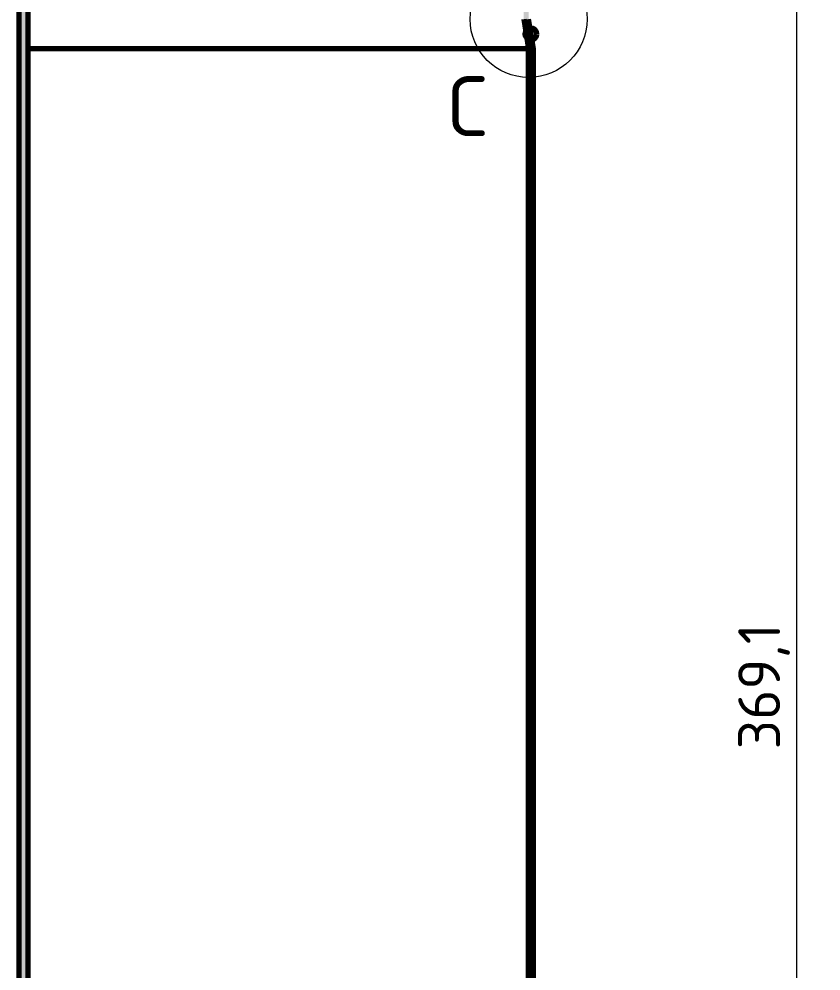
# Model space of a CAD drawing. Header units: millimetres. Extents: x 0 to 2382, y 0 to 420.
# Drawn here: x 768.6 to 835.5, y 183.2 to 262.7 of the extents above; entities that cross this region are included whole.
import ezdxf
from ezdxf.enums import TextEntityAlignment as Align

# ---------------------------------------------------------------- set-up
doc = ezdxf.new("R2010")
doc.units = ezdxf.units.MM
for name, color, linetype, lineweight in [('01-VISIBLE', 7, 'CONTINUOUS', 70), ('04-COTA', 3, 'CONTINUOUS', 18), ('05-RAYADO', 8, 'CONTINUOUS', 18), ('06-TEXTO', 7, 'CONTINUOUS', 25), ('08-FINA', 5, 'CONTINUOUS', 18)]:
    doc.layers.add(name, color=color, linetype=linetype, lineweight=lineweight)
doc.styles.add('ISO3098', font='isocpeur.ttf')
doc.dimstyles.new('FLAMA-IRAM', dxfattribs={"dimtxt": 3.5, "dimasz": 3.5, "dimexe": 2, "dimexo": 1.5, "dimgap": 1, "dimtad": 1, "dimdec": 1, "dimtxsty": 'ISO3098', "dimblk": 'IRAM_FLECHA', "dimblk1": 'IRAM_FLECHA', "dimblk2": 'IRAM_FLECHA', "dimcen": 2.5, "dimclrd": 256, "dimclre": 256, "dimclrt": 256, "dimazin": 3, "dimtfac": 1, "dimtmove": 0, "dimatfit": 3, "dimlwd": 18, "dimlwe": 18})

# ---------------------------------------------------------------- blocks, each defined once
blk = doc.blocks.new('IRAM_FLECHA')
blk.add_solid([(0, 0), (-1, 0.125), (-1, -0.125)])

msp = doc.modelspace()

# ---------------------------------------------------------------- hatches: boundary and pattern name
at = {"layer": '05-RAYADO'}
h = msp.add_hatch(color=7, dxfattribs=at)
h.dxf.hatch_style = 1
h.paths.add_polyline_path([(768.575, 293.869), (769.325, 293.869), (769.325, 126.131), (768.575, 126.131)])
h = msp.add_hatch(color=7, dxfattribs=at)
h.dxf.hatch_style = 1
h.paths.add_polyline_path([(811.5, 260.231), (811.5, 114.731), (811.1, 114.731), (811.1, 260.231), (810.7, 262.731), (810.7, 265.731), (811.1, 265.731), (811.1, 262.731)])
h = msp.add_hatch(color=7, dxfattribs=at)
h.dxf.hatch_style = 1
h.paths.add_polyline_path([(811.8, 261.481), (811.79, 261.38), (811.759, 261.284), (811.71, 261.195), (811.644, 261.119), (811.564, 261.057), (811.474, 261.012), (811.376, 260.987), (811.275, 260.982), (811.175, 260.997), (811.08, 261.032), (810.994, 261.086), (810.921, 261.155), (810.863, 261.238), (810.823, 261.331), (810.803, 261.43), (810.803, 261.532), (810.823, 261.631), (810.863, 261.724), (810.921, 261.807), (810.994, 261.876), (811.08, 261.93), (811.175, 261.965), (811.275, 261.98), (811.376, 261.975), (811.474, 261.95), (811.564, 261.905), (811.644, 261.843), (811.71, 261.767), (811.759, 261.678), (811.79, 261.582)])

# ---------------------------------------------------------------- linework, layer by layer
at = {"layer": '01-VISIBLE'}
for p, q in [((768.575, 126.131), (768.575, 293.869)), ((769.325, 126.131), (769.325, 293.869)), ((810.7, 262.731), (811.1, 260.231)), ((811.5, 260.231), (811.1, 262.731)), ((811.1, 114.731), (811.1, 260.231)), ((811.5, 114.731), (811.5, 260.231))]:
    msp.add_line(p, q, dxfattribs=at)
for points in [[(811.3, 261.981), (811.287, 261.981), (811.273, 261.981), (811.26, 261.981), (811.247, 261.981), (811.233, 261.981), (811.22, 261.981)], [(811.1, 260.231), (810.95, 260.231), (810.799, 260.231), (810.649, 260.231), (810.499, 260.231), (810.349, 260.231), (810.198, 260.231), (810.048, 260.231), (809.898, 260.231), (809.748, 260.231), (809.597, 260.231), (809.447, 260.231), (809.297, 260.231), (809.146, 260.231), (808.996, 260.231), (808.846, 260.231), (808.696, 260.231), (808.545, 260.231), (808.395, 260.231), (808.245, 260.231), (808.095, 260.231), (807.944, 260.231), (807.794, 260.231), (807.644, 260.231), (807.494, 260.231), (807.343, 260.231), (807.193, 260.231), (807.043, 260.231), (806.892, 260.231), (806.742, 260.231), (806.592, 260.231), (806.442, 260.231), (806.291, 260.231), (806.141, 260.231), (805.991, 260.231), (805.841, 260.231), (805.69, 260.231), (805.54, 260.231), (805.39, 260.231), (805.239, 260.231), (805.089, 260.231), (804.939, 260.231), (804.789, 260.231), (804.638, 260.231), (804.488, 260.231), (804.338, 260.231), (804.188, 260.231), (804.037, 260.231), (803.887, 260.231), (803.737, 260.231), (803.587, 260.231), (803.436, 260.231), (803.286, 260.231), (803.136, 260.231), (802.985, 260.231), (802.835, 260.231), (802.685, 260.231), (802.535, 260.231), (802.384, 260.231), (802.234, 260.231), (802.084, 260.231), (801.934, 260.231), (801.783, 260.231), (801.633, 260.231), (801.483, 260.231), (801.332, 260.231), (801.182, 260.231), (801.032, 260.231), (800.882, 260.231), (800.731, 260.231), (800.581, 260.231), (800.431, 260.231), (800.281, 260.231), (800.13, 260.231), (799.98, 260.231), (799.83, 260.231), (799.679, 260.231), (799.529, 260.231), (799.379, 260.231), (799.229, 260.231), (799.078, 260.231), (798.928, 260.231), (798.778, 260.231), (798.628, 260.231), (798.477, 260.231), (798.327, 260.231), (798.177, 260.231), (798.027, 260.231), (797.876, 260.231), (797.726, 260.231), (797.576, 260.231), (797.425, 260.231), (797.275, 260.231), (797.125, 260.231), (796.975, 260.231), (796.824, 260.231), (796.674, 260.231), (796.524, 260.231), (796.374, 260.231), (796.223, 260.231), (796.073, 260.231), (795.923, 260.231), (795.772, 260.231), (795.622, 260.231), (795.472, 260.231), (795.322, 260.231), (795.171, 260.231), (795.021, 260.231), (794.871, 260.231), (794.721, 260.231), (794.57, 260.231), (794.42, 260.231), (794.27, 260.231), (794.12, 260.231), (793.969, 260.231), (793.819, 260.231), (793.669, 260.231), (793.518, 260.231), (793.368, 260.231), (793.218, 260.231), (793.068, 260.231), (792.917, 260.231), (792.767, 260.231), (792.617, 260.231), (792.467, 260.231), (792.316, 260.231), (792.166, 260.231), (792.016, 260.231), (791.865, 260.231), (791.715, 260.231), (791.565, 260.231), (791.415, 260.231), (791.264, 260.231), (791.114, 260.231), (790.964, 260.231), (790.814, 260.231), (790.663, 260.231), (790.513, 260.231), (790.363, 260.231), (790.212, 260.231), (790.062, 260.231), (789.912, 260.231), (789.762, 260.231), (789.611, 260.231), (789.461, 260.231), (789.311, 260.231), (789.161, 260.231), (789.01, 260.231), (788.86, 260.231), (788.71, 260.231), (788.56, 260.231), (788.409, 260.231), (788.259, 260.231), (788.109, 260.231), (787.958, 260.231), (787.808, 260.231), (787.658, 260.231), (787.508, 260.231), (787.357, 260.231), (787.207, 260.231), (787.057, 260.231), (786.907, 260.231), (786.756, 260.231), (786.606, 260.231), (786.456, 260.231), (786.305, 260.231), (786.155, 260.231), (786.005, 260.231), (785.855, 260.231), (785.704, 260.231), (785.554, 260.231), (785.404, 260.231), (785.254, 260.231), (785.103, 260.231), (784.953, 260.231), (784.803, 260.231), (784.653, 260.231), (784.502, 260.231), (784.352, 260.231), (784.202, 260.231), (784.051, 260.231), (783.901, 260.231), (783.751, 260.231), (783.601, 260.231), (783.45, 260.231), (783.3, 260.231), (783.15, 260.231), (783, 260.231), (782.849, 260.231), (782.699, 260.231), (782.549, 260.231), (782.398, 260.231), (782.248, 260.231), (782.098, 260.231), (781.948, 260.231), (781.797, 260.231), (781.647, 260.231), (781.497, 260.231), (781.347, 260.231), (781.196, 260.231), (781.046, 260.231), (780.896, 260.231), (780.746, 260.231), (780.595, 260.231), (780.445, 260.231), (780.295, 260.231), (780.144, 260.231), (779.994, 260.231), (779.844, 260.231), (779.694, 260.231), (779.543, 260.231), (779.393, 260.231), (779.243, 260.231), (779.093, 260.231), (778.942, 260.231), (778.792, 260.231), (778.642, 260.231), (778.491, 260.231), (778.341, 260.231), (778.191, 260.231), (778.041, 260.231), (777.89, 260.231), (777.74, 260.231), (777.59, 260.231), (777.44, 260.231), (777.289, 260.231), (777.139, 260.231), (776.989, 260.231), (776.838, 260.231), (776.688, 260.231), (776.538, 260.231), (776.388, 260.231), (776.237, 260.231), (776.087, 260.231), (775.937, 260.231), (775.787, 260.231), (775.636, 260.231), (775.486, 260.231), (775.336, 260.231), (775.186, 260.231), (775.035, 260.231), (774.885, 260.231), (774.735, 260.231), (774.584, 260.231), (774.434, 260.231), (774.284, 260.231), (774.134, 260.231), (773.983, 260.231), (773.833, 260.231), (773.683, 260.231), (773.533, 260.231), (773.382, 260.231), (773.232, 260.231), (773.082, 260.231), (772.931, 260.231), (772.781, 260.231), (772.631, 260.231), (772.481, 260.231), (772.33, 260.231), (772.18, 260.231), (772.03, 260.231), (771.88, 260.231), (771.729, 260.231), (771.579, 260.231), (771.429, 260.231), (771.279, 260.231), (771.128, 260.231), (770.978, 260.231), (770.828, 260.231), (770.677, 260.231), (770.527, 260.231), (770.377, 260.231), (770.227, 260.231), (770.076, 260.231), (769.926, 260.231), (769.776, 260.231), (769.626, 260.231), (769.475, 260.231), (769.325, 260.231)]]:
    msp.add_lwpolyline(points, dxfattribs=at)
for start, end in [(90, -90), (0, 90), (-90, 0)]:
    msp.add_arc((811.3, 261.481), 0.5, start, end, dxfattribs=at)
at = {"layer": '08-FINA'}
msp.add_circle((811.1, 262.731), 4.883, dxfattribs=at)

# ---------------------------------------------------------------- texts
at = {"layer": '06-TEXTO', "style": 'ISO3098'}
msp.add_text('C', height=5, dxfattribs=at).set_placement((806.005, 255.454), align=Align.MIDDLE_CENTER)

# ---------------------------------------------------------------- dimensions: what is measured, and where the dimension line sits
at = {"layer": '04-COTA'}
msp.add_linear_dim(base=(833.5, 114.731), p1=(811.5, 114.731), p2=(773.25, 299.269), angle=90, dimstyle='FLAMA-IRAM', override={"dimlfac": 2}, dxfattribs=at).render()

doc.saveas('drawing.dxf')
